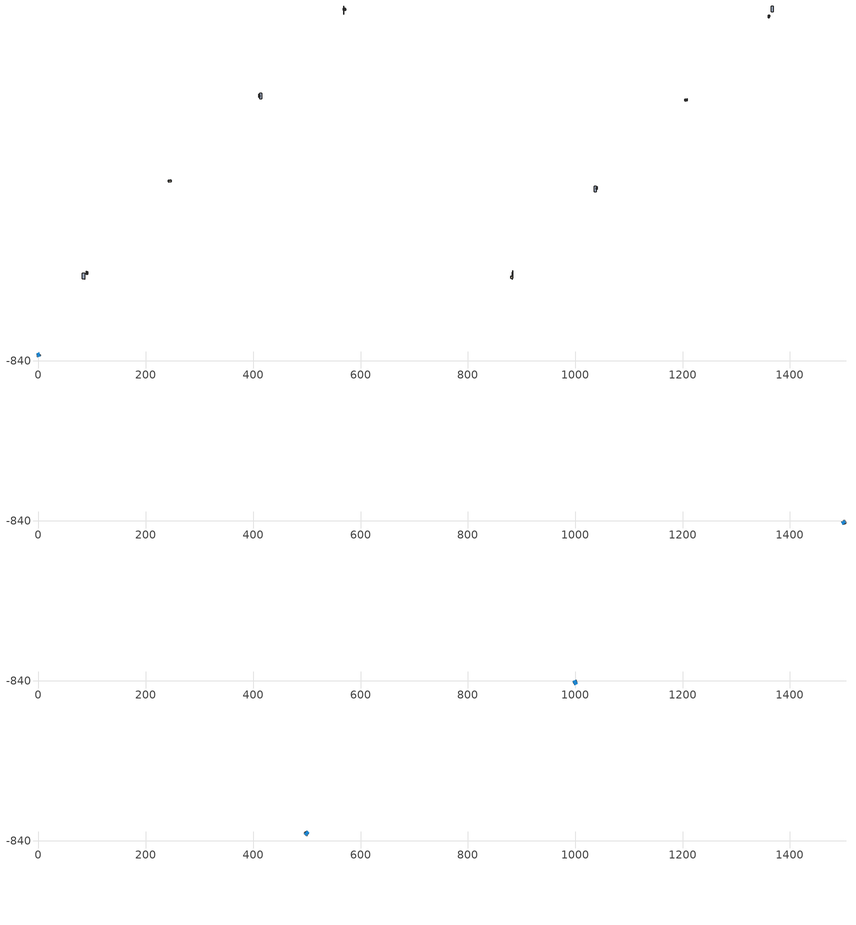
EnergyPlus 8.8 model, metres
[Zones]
0Perim
 floor adiabatic (115mmSandLimeBrick): 2.8,-827.58 3.68,-829.64 -1.83,-832.01 -2.72,-829.95 z0
 wall outside (U0-4): 2.8,-827.58 -2.72,-829.95 z0:4.2
 wall to 0Core (115mmSandLimeBrick): -1.83,-832.01 3.68,-829.64 z0:4.2
 wall adiabatic (115mmSandLimeBrick): -2.72,-829.95 -1.83,-832.01 / 3.68,-829.64 2.8,-827.58 z0:4.2
 window (Double): 2.7,-827.62 -2.62,-829.91 z0.85:1.72
 ceiling adiabatic (115mmSandLimeBrick): 2.8,-827.58 -2.72,-829.95 -2.05,-831.49 3.46,-829.12 z4.2
 roof outside (U0-3): 3.46,-829.12 -2.05,-831.49 -1.83,-832.01 3.68,-829.64 z4.2
0Core
 floor adiabatic (115mmSandLimeBrick): 3.68,-829.64 4.06,-830.53 -1.45,-832.9 -1.83,-832.01 z0
 wall adiabatic (115mmSandLimeBrick): -1.83,-832.01 -1.45,-832.9 4.06,-830.53 3.68,-829.64 z0:4.2
 ceiling adiabatic (115mmSandLimeBrick): 3.68,-829.64 -1.83,-832.01 -1.54,-832.68 3.97,-830.31 z4.2
 roof outside (U0-3): 3.97,-830.31 -1.54,-832.68 -1.45,-832.9 4.06,-830.53 z4.2
3Perim
 floor adiabatic (115mmSandLimeBrick): 1498.64,-840.75 1500.61,-839.67 1503.49,-844.93 1501.53,-846.01 z4.2
 wall outside (U0-4): 1498.64,-840.75 1501.53,-846.01 z4.2:8.41
 wall to 3Core (115mmSandLimeBrick): 1503.49,-844.93 1500.61,-839.67 z4.2:8.41
 wall adiabatic (115mmSandLimeBrick): 1501.53,-846.01 1503.49,-844.93 / 1500.61,-839.67 1498.64,-840.75 z4.2:8.41
 window (Double): 1498.69,-840.84 1501.48,-845.92 z5.05:5.92
 ceiling adiabatic (115mmSandLimeBrick): 1498.64,-840.75 1501.53,-846.01 1503,-845.2 1500.12,-839.94 z8.41
 roof outside (U0-3): 1500.12,-839.94 1503,-845.2 1503.49,-844.93 1500.61,-839.67 z8.41
3Core
 floor adiabatic (115mmSandLimeBrick): 1500.61,-839.67 1501.46,-839.21 1504.35,-844.47 1503.49,-844.93 z4.2
 wall adiabatic (115mmSandLimeBrick): 1503.49,-844.93 1504.35,-844.47 1501.46,-839.21 1500.61,-839.67 z4.2:8.41
 ceiling adiabatic (115mmSandLimeBrick): 1500.61,-839.67 1503.49,-844.93 1504.13,-844.58 1501.25,-839.32 z8.41
 roof outside (U0-3): 1501.25,-839.32 1504.13,-844.58 1504.35,-844.47 1501.46,-839.21 z8.41
2Perim
 floor adiabatic (115mmSandLimeBrick): 997.2,-844.27 996.32,-842.21 1001.83,-839.84 1002.72,-841.9 z8.41
 wall outside (U0-4): 997.2,-844.27 1002.72,-841.9 z8.41:12.61
 wall to 2Core (115mmSandLimeBrick): 1001.83,-839.84 996.32,-842.21 z8.41:12.61
 wall adiabatic (115mmSandLimeBrick): 1002.72,-841.9 1001.83,-839.84 / 996.32,-842.21 997.2,-844.27 z8.41:12.61
 window (Double): 997.3,-844.23 1002.62,-841.94 z9.26:10.13
 ceiling adiabatic (115mmSandLimeBrick): 997.2,-844.27 1002.72,-841.9 1002.05,-840.36 996.54,-842.73 z12.61
 roof outside (U0-3): 996.54,-842.73 1002.05,-840.36 1001.83,-839.84 996.32,-842.21 z12.61
2Core
 floor adiabatic (115mmSandLimeBrick): 996.32,-842.21 995.94,-841.32 1001.45,-838.95 1001.83,-839.84 z8.41
 wall adiabatic (115mmSandLimeBrick): 1001.83,-839.84 1001.45,-838.95 995.94,-841.32 996.32,-842.21 z8.41:12.61
 ceiling adiabatic (115mmSandLimeBrick): 996.32,-842.21 1001.83,-839.84 1001.54,-839.17 996.03,-841.54 z12.61
 roof outside (U0-3): 996.03,-841.54 1001.54,-839.17 1001.45,-838.95 995.94,-841.32 z12.61
1Perim
 floor adiabatic (115mmSandLimeBrick): 501.97,-827.99 500.34,-829.52 496.24,-825.14 497.88,-823.61 z12.61
 wall outside (U0-4): 501.97,-827.99 497.88,-823.61 z12.61:16.81
 wall to 1Core (115mmSandLimeBrick): 496.24,-825.14 500.34,-829.52 z12.61:16.81
 wall adiabatic (115mmSandLimeBrick): 497.88,-823.61 496.24,-825.14 / 500.34,-829.52 501.97,-827.99 z12.61:16.81
 window (Double): 501.91,-827.92 497.95,-823.68 z13.46:14.33
 ceiling adiabatic (115mmSandLimeBrick): 501.97,-827.99 497.88,-823.61 496.65,-824.76 500.75,-829.14 z16.81
 roof outside (U0-3): 500.75,-829.14 496.65,-824.76 496.24,-825.14 500.34,-829.52 z16.81
1Core
 floor adiabatic (115mmSandLimeBrick): 500.34,-829.52 499.63,-830.19 495.53,-825.8 496.24,-825.14 z12.61
 wall adiabatic (115mmSandLimeBrick): 496.24,-825.14 495.53,-825.8 499.63,-830.19 500.34,-829.52 z12.61:16.81
 ceiling adiabatic (115mmSandLimeBrick): 500.34,-829.52 496.24,-825.14 495.71,-825.64 499.8,-830.02 z16.81
 roof outside (U0-3): 499.8,-830.02 495.71,-825.64 495.53,-825.8 499.63,-830.19 z16.81
shading: -27.55,-836.72 -29.59,-831.98 z0:17.37; 1002.27,-842.09 1004.62,-846.38 / 1487.4,-847.25 1499.38,-842.09 z0:16.81
[Site:GroundTemperature:BuildingSurface]
14, 14, 14, 14, 14, 14, 14, 14, 14, 14, 14, 14
[Site:GroundReflectance]
0.2, 0.2, 0.2, 0.2, 0.2, 0.2, 0.2, 0.2, 0.2, 0.2, 0.2, 0.2
[Site:GroundReflectance:SnowModifier]
1, 1
[Building]
Building: North Axis {deg}=0; Terrain=Suburbs; Loads Convergence Tolerance Value=.04; Temperature Convergence Tolerance Value {deltaC}=.4; Solar Distribution=MinimalShadowing; Maximum Number of Warmup Days=25
[Construction]
115mmSandLimeBrick: Plaster_0.005_115mmSandLimeBrick, Sand-Lime Brick_0.08_115mmSandLimeBrick, Plaster_0.08_115mmSandLimeBrick
U0-4: XPS Board_0.06_U0-4, General Concrete_0.2_U0-4
U0-3: XPS Board_0.12_U0-3, General Concrete_0.2_U0-3
Double: Generic Clear Glass 6mm_0.006_Double, ARGON_0.0013_Double, Generic Clear Glass 6mm_0.006_Double
[Material] Roughness=Rough; Thermal Absorptance=0.9
Name | Thickness {m} | Conductivity {W/m-K} | Density {kg/m3} | Specific Heat {J/kg-K} | Solar Absorptance | Visible Absorptance
Plaster_0.005_115mmSandLimeBrick | 0.005 | 1 | 2000 | 1130 | 0.6 | 0.6
Sand-Lime Brick_0.08_115mmSandLimeBrick | 0.08 | 0.56 | 1200 | 1000 | 0.6 | 0.6
Plaster_0.08_115mmSandLimeBrick | 0.08 | 1 | 2000 | 1130 | 0.6 | 0.6
XPS Board_0.06_U0-4 | 0.06 | 0.034 | 35 | 1400 | 0.6 | 0.6
General Concrete_0.2_U0-4; General Concrete_0.2_U0-3 | 0.2 | 2 | 2400 | 950 | 0.7 | 0.7
XPS Board_0.12_U0-3 | 0.12 | 0.034 | 35 | 1400 | 0.6 | 0.6
[WindowMaterial:Glazing]
Generic Clear Glass 6mm_0.006_Double: Optical Data Type=SpectralAverage; Window Glass Spectral Data Set=SpectralAverage; Thickness {m}=0.006; Solar Transmittance at Normal Incidence=0.68; Front Side Solar Reflectance at Normal Incidence=0.09; Back Side Solar Reflectance at Normal Incidence=0.1; Visible Transmittance at Normal Incidence=0.81; Front Side Visible Reflectance at Normal Incidence=0.11; Back Side Visible Reflectance at Normal Incidence=0.12; Infrared Transmittance at Normal Incidence=0; Front Side Infrared Hemispherical Emissivity=0.2; Back Side Infrared Hemispherical Emissivity=0.2; Conductivity {W/m-K}=0.9; Dirt Correction Factor for Solar and Visible Transmittance=1
[WindowMaterial:Gas]
ARGON_0.0013_Double: Gas Type=ARGON; Thickness {m}=0.0013
[EnergyManagementSystem:Sensor]
Name | Output:Variable or Output:Meter Index Key | Output:Variable or Output:Meter
OutdoorTemp | Environment | Site Outdoor Air Drybulb Temperature
OutdoorRelHumid | Environment | Site Outdoor Air Relative Humidity
USRNATVENT_0Perim; USRNATVENT_1Perim; USRNATVENT_2Perim; USRNATVENT_3Perim | AllOff | Schedule Value
[Zone] Type=1; Multiplier=1; Zone Inside Convection Algorithm=TARP; Zone Outside Convection Algorithm=DOE-2
Name | Volume {m3} | Floor Area {m2}
0Perim; 1Perim; 2Perim; 3Perim | 56.4942 | 13.4407
0Core; 1Core; 2Core; 3Core | 24.5582 | 5.84271
[People] Number of People Schedule=30HrWk; Number of People Calculation Method=People/Area; People per Zone Floor Area {person/m2}=0.05; Fraction Radiant=0.3; Sensible Heat Fraction=AUTOCALCULATE; Carbon Dioxide Generation Rate {m3/s-W}=3.82e-08; Enable ASHRAE 55 Comfort Warnings=No; Mean Radiant Temperature Calculation Type=ZoneAveraged; Clothing Insulation Calculation Method=DynamicClothingModelASHRAE55; Thermal Comfort Model 1 Type=AdaptiveASH55
Name | Zone or ZoneList | Activity Level Schedule | Work Efficiency Schedule | Air Velocity Schedule
People 0Perim | 0Perim | 0PerimPeopleActivity | 0PerimWorkEfficiency | 0PerimAirVelocity
People 0Core | 0Core | 0CorePeopleActivity | 0CoreWorkEfficiency | 0CoreAirVelocity
People 1Perim | 1Perim | 1PerimPeopleActivity | 1PerimWorkEfficiency | 1PerimAirVelocity
People 1Core | 1Core | 1CorePeopleActivity | 1CoreWorkEfficiency | 1CoreAirVelocity
People 2Perim | 2Perim | 2PerimPeopleActivity | 2PerimWorkEfficiency | 2PerimAirVelocity
People 2Core | 2Core | 2CorePeopleActivity | 2CoreWorkEfficiency | 2CoreAirVelocity
People 3Perim | 3Perim | 3PerimPeopleActivity | 3PerimWorkEfficiency | 3PerimAirVelocity
People 3Core | 3Core | 3CorePeopleActivity | 3CoreWorkEfficiency | 3CoreAirVelocity
[ElectricEquipment] Schedule=30HrWk; Design Level Calculation Method=Watts/Area; Watts per Zone Floor Area {W/m2}=15; Fraction Latent=0; Fraction Radiant=.2; Fraction Lost=0
Name | Zone or ZoneList
0Perim Equipment 1 | 0Perim
0Core Equipment 1 | 0Core
1Perim Equipment 1 | 1Perim
1Core Equipment 1 | 1Core
2Perim Equipment 1 | 2Perim
2Core Equipment 1 | 2Core
3Perim Equipment 1 | 3Perim
3Core Equipment 1 | 3Core
[Lights] Schedule=30HrWk; Design Level Calculation Method=Watts/Area; Watts per Zone Floor Area {W/m2}=10; Return Air Fraction=0; Fraction Radiant=.42; Fraction Visible=.18; Fraction Replaceable=1
Name | Zone or ZoneList
0Perim General lighting | 0Perim
0Core General lighting | 0Core
1Perim General lighting | 1Perim
1Core General lighting | 1Core
2Perim General lighting | 2Perim
2Core General lighting | 2Core
3Perim General lighting | 3Perim
3Core General lighting | 3Core
[Daylighting:Controls] Daylighting Method=SplitFlux; Lighting Control Type=Continuous; Minimum Input Power Fraction for Continuous or ContinuousOff Dimming Control=0.1; Minimum Light Output Fraction for Continuous or ContinuousOff Dimming Control=0.1; Number of Stepped Control Steps=3; Probability Lighting will be Reset When Needed in Manual Stepped Control=1; Glare Calculation Azimuth Angle of View Direction Clockwise from Zone y-Axis {deg}=0; Maximum Allowable Discomfort Glare Index=22; Fraction of Zone Controlled by Reference Point 1=1; Illuminance Setpoint at Reference Point 1 {lux}=500
Name | Zone | Glare Calculation Daylighting Reference Point | Daylighting Reference Point 1
0Perim_DaylCtrl | 0Perim | 0Perim_DaylRefPt1 | 0Perim_DaylRefPt1
0Core_DaylCtrl | 0Core | 0Core_DaylRefPt1 | 0Core_DaylRefPt1
1Perim_DaylCtrl | 1Perim | 1Perim_DaylRefPt1 | 1Perim_DaylRefPt1
1Core_DaylCtrl | 1Core | 1Core_DaylRefPt1 | 1Core_DaylRefPt1
2Perim_DaylCtrl | 2Perim | 2Perim_DaylRefPt1 | 2Perim_DaylRefPt1
2Core_DaylCtrl | 2Core | 2Core_DaylRefPt1 | 2Core_DaylRefPt1
3Perim_DaylCtrl | 3Perim | 3Perim_DaylRefPt1 | 3Perim_DaylRefPt1
3Core_DaylCtrl | 3Core | 3Core_DaylRefPt1 | 3Core_DaylRefPt1
[ZoneControl:Thermostat]
Name | Zone or ZoneList | Control Type Schedule | Control 1
0Perim Thermostat | 0Perim | 0PerimZoneControlTypeSched | Dual Setpoint - Zone 0Perim
0Core Thermostat | 0Core | 0CoreZoneControlTypeSched | Dual Setpoint - Zone 0Core
1Perim Thermostat | 1Perim | 1PerimZoneControlTypeSched | Dual Setpoint - Zone 1Perim
1Core Thermostat | 1Core | 1CoreZoneControlTypeSched | Dual Setpoint - Zone 1Core
2Perim Thermostat | 2Perim | 2PerimZoneControlTypeSched | Dual Setpoint - Zone 2Perim
2Core Thermostat | 2Core | 2CoreZoneControlTypeSched | Dual Setpoint - Zone 2Core
3Perim Thermostat | 3Perim | 3PerimZoneControlTypeSched | Dual Setpoint - Zone 3Perim
3Core Thermostat | 3Core | 3CoreZoneControlTypeSched | Dual Setpoint - Zone 3Core
[ThermostatSetpoint:DualSetpoint]
Name | Heating Setpoint Temperature Schedule | Cooling Setpoint Temperature Schedule
Dual Setpoint - Zone 0Perim | 0PerimHeating_SP_Sch | 0PerimCooling_SP_Sch
Dual Setpoint - Zone 0Core | 0CoreHeating_SP_Sch | 0CoreCooling_SP_Sch
Dual Setpoint - Zone 1Perim | 1PerimHeating_SP_Sch | 1PerimCooling_SP_Sch
Dual Setpoint - Zone 1Core | 1CoreHeating_SP_Sch | 1CoreCooling_SP_Sch
Dual Setpoint - Zone 2Perim | 2PerimHeating_SP_Sch | 2PerimCooling_SP_Sch
Dual Setpoint - Zone 2Core | 2CoreHeating_SP_Sch | 2CoreCooling_SP_Sch
Dual Setpoint - Zone 3Perim | 3PerimHeating_SP_Sch | 3PerimCooling_SP_Sch
Dual Setpoint - Zone 3Core | 3CoreHeating_SP_Sch | 3CoreCooling_SP_Sch
[Zone equipment]
0Perim: 0Perim Ideal Loads Air
0Core: 0Core Ideal Loads Air
1Perim: 1Perim Ideal Loads Air
1Core: 1Core Ideal Loads Air
2Perim: 2Perim Ideal Loads Air
2Core: 2Core Ideal Loads Air
3Perim: 3Perim Ideal Loads Air
3Core: 3Core Ideal Loads Air
[ZoneHVAC:IdealLoadsAirSystem] Maximum Heating Supply Air Temperature {C}=30; Minimum Cooling Supply Air Temperature {C}=18; Maximum Heating Supply Air Humidity Ratio {kgWater/kgDryAir}=0.01; Minimum Cooling Supply Air Humidity Ratio {kgWater/kgDryAir}=0.008; Heating Limit=NoLimit; Maximum Heating Air Flow Rate {m3/s}=100; Cooling Limit=NoLimit; Maximum Cooling Air Flow Rate {m3/s}=100; Heating Availability Schedule=AllOn; Cooling Availability Schedule=AllOn; Dehumidification Control Type=None; Humidification Control Type=None; Demand Controlled Ventilation Type=OccupancySchedule; Outdoor Air Economizer Type=DifferentialEnthalpy; Heat Recovery Type=Enthalpy; Sensible Heat Recovery Effectiveness=0.7; Latent Heat Recovery Effectiveness=0.65
Name | Design Specification Outdoor Air Object
0Perim Ideal Loads Air | 0PerimMinFreshAir
0Core Ideal Loads Air | 0CoreMinFreshAir
1Perim Ideal Loads Air | 1PerimMinFreshAir
1Core Ideal Loads Air | 1CoreMinFreshAir
2Perim Ideal Loads Air | 2PerimMinFreshAir
2Core Ideal Loads Air | 2CoreMinFreshAir
3Perim Ideal Loads Air | 3PerimMinFreshAir
3Core Ideal Loads Air | 3CoreMinFreshAir
[DesignSpecification:OutdoorAir] Outdoor Air Method=Sum; Outdoor Air Flow per Person {m3/s-person}=0.0005; Outdoor Air Flow per Zone Floor Area {m3/s-m2}=0.0005; Outdoor Air Schedule=30HrWk
0PerimMinFreshAir; 0CoreMinFreshAir; 1PerimMinFreshAir; 1CoreMinFreshAir; 2PerimMinFreshAir; 2CoreMinFreshAir; 3PerimMinFreshAir; 3CoreMinFreshAir
[ZoneVentilation:DesignFlowRate] Schedule=AllOn; Design Flow Rate Calculation Method=AirChanges/Hour; Air Changes per Hour {1/hr}=0; Ventilation Type=NATURAL; Fan Pressure Rise {Pa}=0; Fan Total Efficiency=1; Constant Term Coefficient=1; Temperature Term Coefficient=0; Velocity Term Coefficient=0; Velocity Squared Term Coefficient=0; Minimum Indoor Temperature {C}=18; Delta Temperature {deltaC}=1; Maximum Wind Speed {m/s}=40
Name | Zone or ZoneList
0Perim ScheduledVent | 0Perim
1Perim ScheduledVent | 1Perim
2Perim ScheduledVent | 2Perim
3Perim ScheduledVent | 3Perim
[EnergyManagementSystem:Actuator] Actuated Component Type=Schedule:Constant; Actuated Component Control Type=Schedule Value
Name | Actuated Component Unique
NATVENT_AVAIL_SCHED_ACTUATOR_0Perim | NATVENT_AVAIL_SCHED_0Perim
NATVENT_AVAIL_SCHED_ACTUATOR_1Perim | NATVENT_AVAIL_SCHED_1Perim
NATVENT_AVAIL_SCHED_ACTUATOR_2Perim | NATVENT_AVAIL_SCHED_2Perim
NATVENT_AVAIL_SCHED_ACTUATOR_3Perim | NATVENT_AVAIL_SCHED_3Perim
[EnergyManagementSystem:ProgramCallingManager]
My 0Perim_Setpoint_Schedule_Calculator_Example: BeginTimestepBeforePredictor; 0Perim_ErlEnforceBinary
My 1Perim_Setpoint_Schedule_Calculator_Example: BeginTimestepBeforePredictor; 1Perim_ErlEnforceBinary
My 2Perim_Setpoint_Schedule_Calculator_Example: BeginTimestepBeforePredictor; 2Perim_ErlEnforceBinary
My 3Perim_Setpoint_Schedule_Calculator_Example: BeginTimestepBeforePredictor; 3Perim_ErlEnforceBinary
[EnergyManagementSystem:Program]
0Perim_ErlEnforceBinary: IF (USRNATVENT_0Perim > 0); Set NATVENT_AVAIL_SCHED_ACTUATOR_0Perim = 1; ELSE; Set NATVENT_AVAIL_SCHED_ACTUATOR_0Perim = 0; ENDIF
1Perim_ErlEnforceBinary: IF (USRNATVENT_1Perim > 0); Set NATVENT_AVAIL_SCHED_ACTUATOR_1Perim = 1; ELSE; Set NATVENT_AVAIL_SCHED_ACTUATOR_1Perim = 0; ENDIF
2Perim_ErlEnforceBinary: IF (USRNATVENT_2Perim > 0); Set NATVENT_AVAIL_SCHED_ACTUATOR_2Perim = 1; ELSE; Set NATVENT_AVAIL_SCHED_ACTUATOR_2Perim = 0; ENDIF
3Perim_ErlEnforceBinary: IF (USRNATVENT_3Perim > 0); Set NATVENT_AVAIL_SCHED_ACTUATOR_3Perim = 1; ELSE; Set NATVENT_AVAIL_SCHED_ACTUATOR_3Perim = 0; ENDIF
[ZoneVentilation:WindandStackOpenArea] Opening Area {m2}=4.0351; Opening Effectiveness=0; Effective Angle {deg}=0; Height Difference {m}=0.217409; Discharge Coefficient for Opening=0.6; Minimum Indoor Temperature {C}=24; Maximum Indoor Temperature {C}=100; Delta Temperature {deltaC}=1; Minimum Outdoor Temperature {C}=22; Maximum Outdoor Temperature {C}=26; Maximum Wind Speed {m/s}=40
Name | Zone | Opening Area Fraction Schedule
0PerimNatVent_Buoy | 0Perim | NATVENT_AVAIL_SCHED_0Perim
1PerimNatVent_Buoy | 1Perim | NATVENT_AVAIL_SCHED_1Perim
2PerimNatVent_Buoy | 2Perim | NATVENT_AVAIL_SCHED_2Perim
3PerimNatVent_Buoy | 3Perim | NATVENT_AVAIL_SCHED_3Perim
[ZoneInfiltration:DesignFlowRate] Schedule=On; Design Flow Rate Calculation Method=AirChanges/Hour; Air Changes per Hour {1/hr}=2; Constant Term Coefficient=1; Temperature Term Coefficient=0; Velocity Term Coefficient=0; Velocity Squared Term Coefficient=0
Name | Zone or ZoneList
0PerimInfiltration | 0Perim
1PerimInfiltration | 1Perim
2PerimInfiltration | 2Perim
3PerimInfiltration | 3Perim
[WaterUse:Equipment] Peak Flow Rate {m3/s}=0
Name | Flow Rate Fraction Schedule | Target Temperature Schedule | Hot Water Supply Temperature Schedule | Cold Water Supply Temperature Schedule
DHW 0Perim | equipOffice | DHW Supply Temperature 0Perim | DHW Supply Temperature 0Perim | DHW Mains Temperature 0Perim
DHW 0Core | 60HrWk | DHW Supply Temperature 0Core | DHW Supply Temperature 0Core | DHW Mains Temperature 0Core
DHW 1Perim | equipOffice | DHW Supply Temperature 1Perim | DHW Supply Temperature 1Perim | DHW Mains Temperature 1Perim
DHW 1Core | 60HrWk | DHW Supply Temperature 1Core | DHW Supply Temperature 1Core | DHW Mains Temperature 1Core
DHW 2Perim | equipOffice | DHW Supply Temperature 2Perim | DHW Supply Temperature 2Perim | DHW Mains Temperature 2Perim
DHW 2Core | 60HrWk | DHW Supply Temperature 2Core | DHW Supply Temperature 2Core | DHW Mains Temperature 2Core
DHW 3Perim | equipOffice | DHW Supply Temperature 3Perim | DHW Supply Temperature 3Perim | DHW Mains Temperature 3Perim
DHW 3Core | 60HrWk | DHW Supply Temperature 3Core | DHW Supply Temperature 3Core | DHW Mains Temperature 3Core
[Schedule:Constant]
On: On/Off, 1
0PerimPeopleActivity; 0CorePeopleActivity; 1PerimPeopleActivity; 1CorePeopleActivity; 2PerimPeopleActivity; 2CorePeopleActivity; 3PerimPeopleActivity; 3CorePeopleActivity: Any Number, 125.28
0PerimAirVelocity; 0CoreAirVelocity; 1PerimAirVelocity; 1CoreAirVelocity; 2PerimAirVelocity; 2CoreAirVelocity; 3PerimAirVelocity; 3CoreAirVelocity: Any Number, 0.2
0PerimWorkEfficiency; 0CoreWorkEfficiency; 1PerimWorkEfficiency; 1CoreWorkEfficiency; 2PerimWorkEfficiency; 2CoreWorkEfficiency; 3PerimWorkEfficiency; 3CoreWorkEfficiency: Any Number, 0
0PerimHeating_SP_Sch; 0PerimCooling_SP_Sch; 0CoreHeating_SP_Sch; 0CoreCooling_SP_Sch; 1PerimHeating_SP_Sch; 1PerimCooling_SP_Sch; 1CoreHeating_SP_Sch; 1CoreCooling_SP_Sch; 2PerimHeating_SP_Sch; 2PerimCooling_SP_Sch; 2CoreHeating_SP_Sch; 2CoreCooling_SP_Sch; 3PerimHeating_SP_Sch; 3PerimCooling_SP_Sch; 3CoreHeating_SP_Sch; 3CoreCooling_SP_Sch: Temperature, 24
0PerimZoneControlTypeSched; 0CoreZoneControlTypeSched; 1PerimZoneControlTypeSched; 1CoreZoneControlTypeSched; 2PerimZoneControlTypeSched; 2CoreZoneControlTypeSched; 3PerimZoneControlTypeSched; 3CoreZoneControlTypeSched: Any Number, 4
NATVENT_AVAIL_SCHED_0Perim; NATVENT_AVAIL_SCHED_1Perim; NATVENT_AVAIL_SCHED_2Perim; NATVENT_AVAIL_SCHED_3Perim: Fraction, 1
DHW Supply Temperature 0Perim; DHW Supply Temperature 0Core; DHW Supply Temperature 1Perim; DHW Supply Temperature 1Core; DHW Supply Temperature 2Perim; DHW Supply Temperature 2Core; DHW Supply Temperature 3Perim; DHW Supply Temperature 3Core: Temperature, 65
DHW Mains Temperature 0Perim; DHW Mains Temperature 0Core; DHW Mains Temperature 1Perim; DHW Mains Temperature 1Core; DHW Mains Temperature 2Perim; DHW Mains Temperature 2Core; DHW Mains Temperature 3Perim; DHW Mains Temperature 3Core: Temperature, 10
[Schedule:Year]
30HrWk: 30HrWk, 1, 1, 12, 31
AllOn: AllOn, 1, 1, 12, 31
equipOffice: equipOffice, 1, 1, 12, 31
AllOff: AllOff, 1, 1, 12, 31
60HrWk: 60HrWk, 1, 1, 12, 31
[Schedule:Week:Daily]
30HrWk: 30HrWkDay, 30HrWkDay, 30HrWkDay, 30HrWkDay, 30HrWkDay, 30HrWkDay, 30HrWkDay, 30HrWkDay, 30HrWkDay, 30HrWkDay, 30HrWkDay, 30HrWkDay
AllOn: AllOn, AllOn, AllOn, AllOn, AllOn, AllOn, AllOn, AllOn, AllOn, AllOn, AllOn, AllOn
equipOffice: equipOfficeWeekEnd, equipOffice, equipOffice, equipOffice, equipOffice, equipOffice, equipOfficeWeekEnd, equipOfficeWeekEnd, equipOffice, equipOffice, equipOffice, equipOffice
AllOff: AllOff, AllOff, AllOff, AllOff, AllOff, AllOff, AllOff, AllOff, AllOff, AllOff, AllOff, AllOff
60HrWk: 60HrWkDay, 60HrWkDay, 60HrWkDay, 60HrWkDay, 60HrWkDay, 60HrWkDay, 60HrWkDay, 60HrWkDay, 60HrWkDay, 60HrWkDay, 60HrWkDay, 60HrWkDay
[Schedule:Day:Hourly]
30HrWkDay; equipOffice; equipOfficeWeekEnd: 0.1, 0.1, 0.1, 0.1, 0.1, 0.1, 0.1, 0.2, 0.4, 0.6, 0.8, 0.8, 0.4, 0.6, 0.8, 0.8, 0.4, 0.2, 0.1, 0.1, 0.1, 0.1, 0.1, 0.1
AllOn: 1, 1, 1, 1, 1, 1, 1, 1, 1, 1, 1, 1, 1, 1, 1, 1, 1, 1, 1, 1, 1, 1, 1, 1
AllOff: 0, 0, 0, 0, 0, 0, 0, 0, 0, 0, 0, 0, 0, 0, 0, 0, 0, 0, 0, 0, 0, 0, 0, 0
60HrWkDay: 0.2, 0.2, 0.2, 0.2, 0.2, 0.2, 0.2, 0.4, 0.8, 0.8, 1, 1, 0.8, 1, 1, 1, 0.8, 0.4, 0.2, 0.2, 0.2, 0.2, 0.2, 0.2
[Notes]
----  This file was generated with Archsim v.4.0.2.17
-------------------------ERL SENSORS--------------------------
115mmSandLimeBrick GasType: Partition
